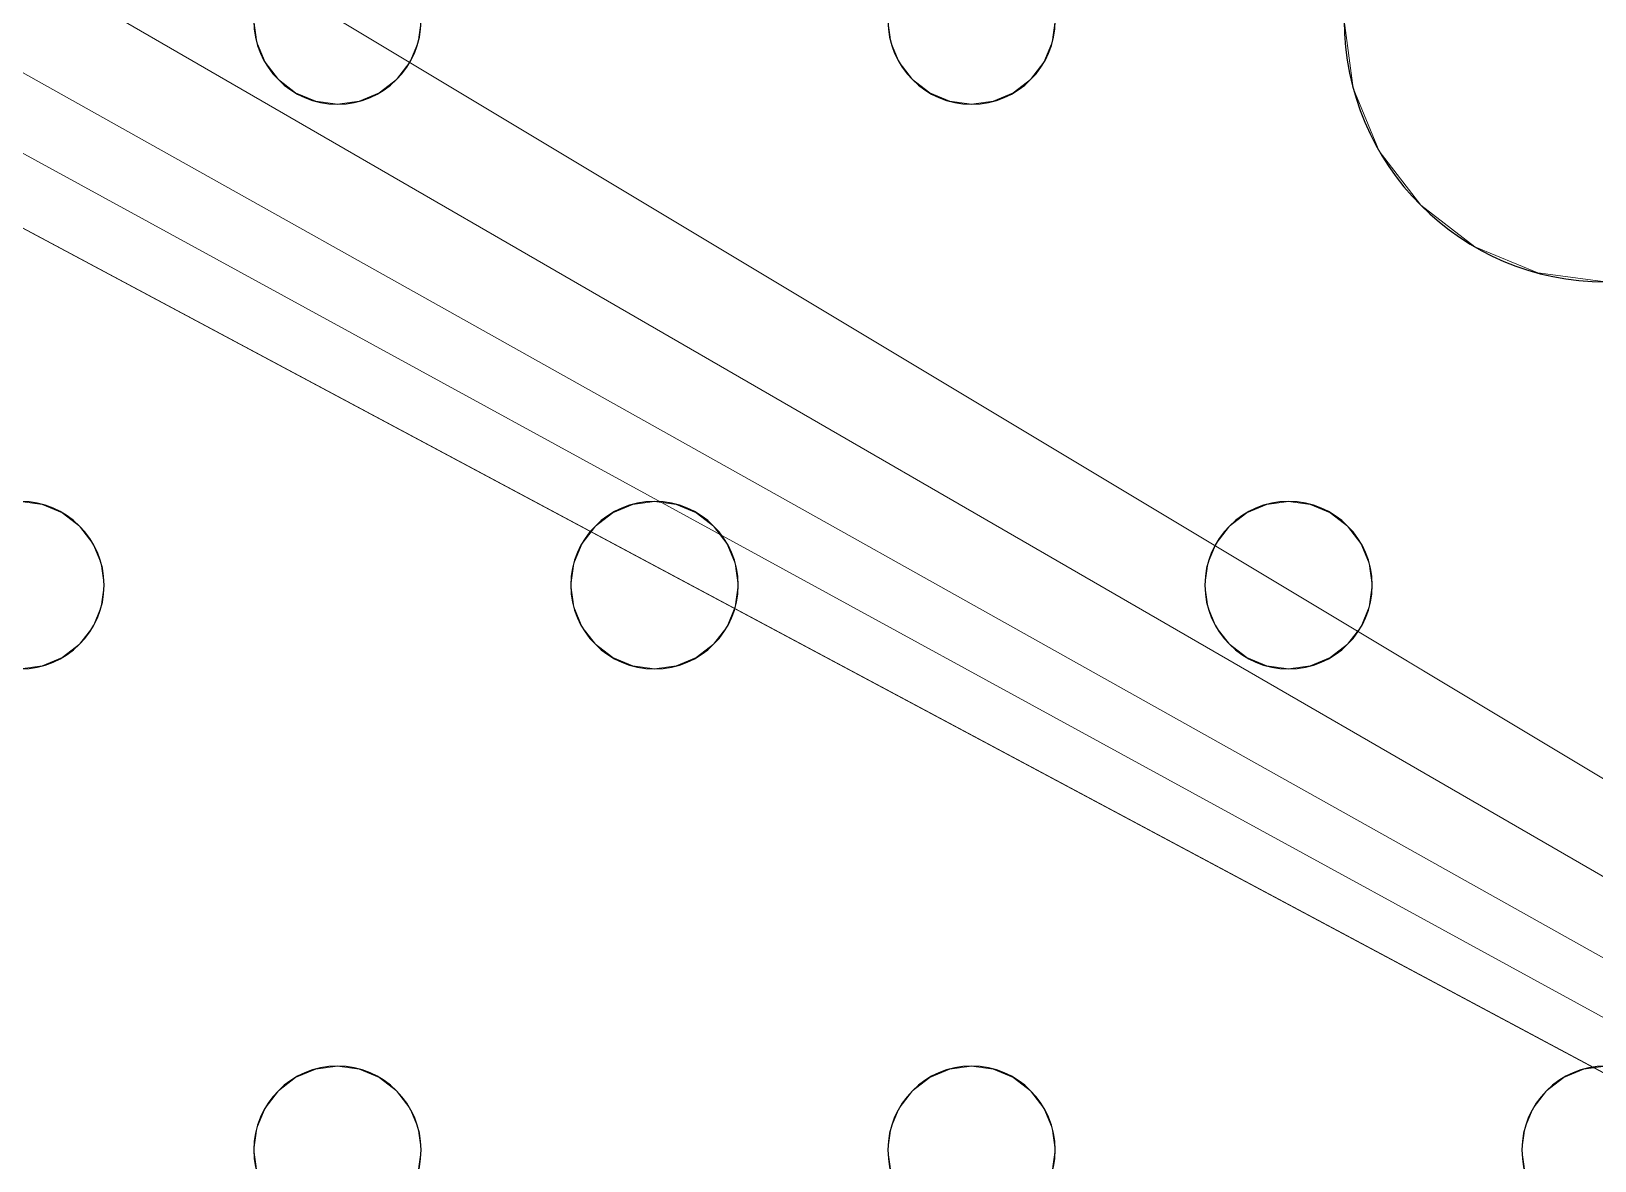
# Model space of a CAD drawing. Header units: millimetres. Extents: x -1 to 1201, y -701 to 1.
# Drawn here: x 787.6 to 862.4, y -287.5 to -233.5 of the extents above; entities that cross this region are included whole.
import ezdxf

# ---------------------------------------------------------------- set-up
doc = ezdxf.new("R2010")
doc.units = ezdxf.units.MM
doc.layers.add('IQ_200_3D', color=1, linetype='Continuous')
doc.layers.add('IQ_204_2D', color=7, linetype='Continuous')

msp = doc.modelspace()

# ---------------------------------------------------------------- linework, layer by layer
at = {"layer": 'IQ_200_3D', "lineweight": 18}
for points, invisible_edges in [([(775.951, -233, 890), (775.815, -234.035, 890), (798.421, -234.035, 890), (798.284, -233, 890)], 10), ([(775.951, -233, 888), (798.284, -233, 888), (798.421, -234.035, 888), (775.815, -234.035, 888)], 5), ([(798.284, -233, 890), (798.421, -234.035, 890), (798.421, -234.035, 888), (798.284, -233, 888)], 2), ([(806.284, -233, 890), (806.148, -234.035, 890), (828.754, -234.035, 890), (828.618, -233, 890)], 10), ([(806.284, -233, 888), (828.618, -233, 888), (828.754, -234.035, 888), (806.148, -234.035, 888)], 5), ([(806.148, -234.035, 890), (806.284, -233, 890), (806.284, -233, 888), (806.148, -234.035, 888)], 8), ([(828.618, -233, 890), (828.754, -234.035, 890), (828.754, -234.035, 888), (828.618, -233, 888)], 2), ([(850.451, -233, 890), (836.618, -233, 890), (836.481, -234.035, 890), (850.877, -236.235, 890)], 5), ([(836.481, -234.035, 888), (836.618, -233, 888), (850.451, -233, 888), (850.877, -236.235, 888)], 10), ([(836.481, -234.035, 890), (836.618, -233, 890), (836.618, -233, 888), (836.481, -234.035, 888)], 8), ([(850.451, -233, 890), (850.877, -236.235, 890), (850.877, -236.235, 888), (850.451, -233, 888)], 2), ([(798.82, -235, 890), (798.421, -234.035, 890), (775.815, -234.035, 890), (775.415, -235, 890)], 10), ([(798.82, -235, 888), (787.118, -256, 888), (775.415, -235, 888), (775.815, -234.035, 888)], 11), ([(798.421, -234.035, 888), (798.82, -235, 888), (775.815, -234.035, 888)], 14), ([(798.421, -234.035, 890), (798.82, -235, 890), (798.82, -235, 888), (798.421, -234.035, 888)], 10), ([(829.153, -235, 890), (828.754, -234.035, 890), (806.148, -234.035, 890), (805.748, -235, 890)], 10), ([(829.153, -235, 888), (817.451, -256, 888), (805.748, -235, 888), (806.148, -234.035, 888)], 11), ([(805.748, -235, 890), (806.148, -234.035, 890), (806.148, -234.035, 888), (805.748, -235, 888)], 10), ([(828.754, -234.035, 888), (829.153, -235, 888), (806.148, -234.035, 888)], 14), ([(828.754, -234.035, 890), (829.153, -235, 890), (829.153, -235, 888), (828.754, -234.035, 888)], 10), ([(850.877, -236.235, 890), (836.481, -234.035, 890), (836.082, -235, 890)], 13), ([(850.877, -236.235, 888), (836.082, -235, 888), (836.481, -234.035, 888)], 13), ([(836.082, -235, 890), (836.481, -234.035, 890), (836.481, -234.035, 888), (836.082, -235, 888)], 10), ([(787.118, -256, 890), (799.456, -235.828, 890), (798.82, -235, 890), (775.415, -235, 890)], 13), ([(799.456, -235.828, 888), (788.153, -256.136, 888), (787.118, -256, 888), (798.82, -235, 888)], 5), ([(798.82, -235, 890), (799.456, -235.828, 890), (799.456, -235.828, 888), (798.82, -235, 888)], 10), ([(805.748, -235, 890), (805.113, -235.828, 890), (817.451, -256, 890), (829.153, -235, 890)], 14), ([(817.451, -256, 888), (816.416, -256.136, 888), (805.113, -235.828, 888), (805.748, -235, 888)], 10), ([(805.113, -235.828, 890), (805.748, -235, 890), (805.748, -235, 888), (805.113, -235.828, 888)], 10), ([(817.451, -256, 890), (829.789, -235.828, 890), (829.153, -235, 890)], 13), ([(829.789, -235.828, 888), (818.486, -256.136, 888), (817.451, -256, 888), (829.153, -235, 888)], 5), ([(829.153, -235, 890), (829.789, -235.828, 890), (829.789, -235.828, 888), (829.153, -235, 888)], 10), ([(850.877, -236.235, 890), (836.082, -235, 890), (835.446, -235.828, 890), (852.126, -239.25, 890)], 5), ([(835.446, -235.828, 888), (836.082, -235, 888), (850.877, -236.235, 888)], 14), ([(835.446, -235.828, 890), (836.082, -235, 890), (836.082, -235, 888), (835.446, -235.828, 888)], 10), ([(788.153, -256.136, 890), (800.284, -236.464, 890), (799.456, -235.828, 890), (787.118, -256, 890)], 5), ([(800.284, -236.464, 888), (789.118, -256.536, 888), (788.153, -256.136, 888), (799.456, -235.828, 888)], 5), ([(799.456, -235.828, 890), (800.284, -236.464, 890), (800.284, -236.464, 888), (799.456, -235.828, 888)], 10), ([(816.416, -256.136, 890), (805.113, -235.828, 890), (804.284, -236.464, 890), (815.451, -256.536, 890)], 5), ([(816.416, -256.136, 888), (815.451, -256.536, 888), (804.284, -236.464, 888), (805.113, -235.828, 888)], 10), ([(804.284, -236.464, 890), (805.113, -235.828, 890), (805.113, -235.828, 888), (804.284, -236.464, 888)], 10), ([(805.113, -235.828, 890), (816.416, -256.136, 890), (817.451, -256, 890)], 13), ([(818.486, -256.136, 890), (830.618, -236.464, 890), (829.789, -235.828, 890), (817.451, -256, 890)], 5), ([(830.618, -236.464, 888), (819.451, -256.536, 888), (818.486, -256.136, 888), (829.789, -235.828, 888)], 5), ([(829.789, -235.828, 890), (830.618, -236.464, 890), (830.618, -236.464, 888), (829.789, -235.828, 888)], 10), ([(835.446, -235.828, 890), (834.618, -236.464, 890), (846.749, -256.136, 890), (852.126, -239.25, 890)], 14), ([(846.749, -256.136, 888), (845.784, -256.536, 888), (834.618, -236.464, 888), (835.446, -235.828, 888)], 10), ([(834.618, -236.464, 890), (835.446, -235.828, 890), (835.446, -235.828, 888), (834.618, -236.464, 888)], 10), ([(835.446, -235.828, 888), (850.877, -236.235, 888), (852.126, -239.25, 888), (846.749, -256.136, 888)], 13), ([(850.877, -236.235, 890), (852.126, -239.25, 890), (852.126, -239.25, 888), (850.877, -236.235, 888)], 10), ([(800.284, -236.464, 890), (788.153, -256.136, 890), (789.118, -256.536, 890)], 13), ([(801.249, -236.864, 890), (800.284, -236.464, 890), (789.118, -256.536, 890), (789.946, -257.172, 890)], 10), ([(789.118, -256.536, 888), (800.284, -236.464, 888), (801.249, -236.864, 888)], 13), ([(801.249, -236.864, 888), (802.284, -237, 888), (789.946, -257.172, 888), (789.118, -256.536, 888)], 10), ([(802.284, -237, 890), (801.249, -236.864, 890), (789.946, -257.172, 890), (790.582, -258, 890)], 10), ([(802.284, -237, 888), (790.582, -258, 888), (789.946, -257.172, 888)], 13), ([(813.987, -258, 890), (802.284, -237, 890), (790.582, -258, 890), (790.981, -258.965, 890)], 11), ([(813.987, -258, 888), (790.981, -258.965, 888), (790.582, -258, 888), (802.284, -237, 888)], 13), ([(800.284, -236.464, 890), (801.249, -236.864, 890), (801.249, -236.864, 888), (800.284, -236.464, 888)], 10), ([(802.284, -237, 888), (801.249, -236.864, 888), (801.249, -236.864, 890), (802.284, -237, 890)], 10), ([(803.319, -236.864, 890), (802.284, -237, 890), (814.623, -257.172, 890), (815.451, -256.536, 890)], 10), ([(814.623, -257.172, 888), (802.284, -237, 888), (803.319, -236.864, 888), (815.451, -256.536, 888)], 5), ([(803.319, -236.864, 888), (802.284, -237, 888), (802.284, -237, 890), (803.319, -236.864, 890)], 10), ([(814.623, -257.172, 890), (802.284, -237, 890), (813.987, -258, 890)], 3), ([(813.987, -258, 888), (802.284, -237, 888), (814.623, -257.172, 888)], 3), ([(804.284, -236.464, 890), (803.319, -236.864, 890), (815.451, -256.536, 890)], 14), ([(804.284, -236.464, 888), (815.451, -256.536, 888), (803.319, -236.864, 888)], 3), ([(803.319, -236.864, 890), (804.284, -236.464, 890), (804.284, -236.464, 888), (803.319, -236.864, 888)], 10), ([(830.618, -236.464, 890), (818.486, -256.136, 890), (819.451, -256.536, 890)], 13), ([(831.582, -236.864, 890), (830.618, -236.464, 890), (819.451, -256.536, 890), (820.279, -257.172, 890)], 10), ([(819.451, -256.536, 888), (830.618, -236.464, 888), (831.582, -236.864, 888)], 13), ([(831.582, -236.864, 888), (832.618, -237, 888), (820.279, -257.172, 888), (819.451, -256.536, 888)], 10), ([(832.618, -237, 890), (831.582, -236.864, 890), (820.279, -257.172, 890), (820.915, -258, 890)], 10), ([(832.618, -237, 888), (820.915, -258, 888), (820.279, -257.172, 888)], 13), ([(844.32, -258, 890), (844.956, -257.172, 890), (832.618, -237, 890), (820.915, -258, 890)], 14), ([(844.32, -258, 888), (821.315, -258.965, 888), (820.915, -258, 888), (832.618, -237, 888)], 13), ([(830.618, -236.464, 890), (831.582, -236.864, 890), (831.582, -236.864, 888), (830.618, -236.464, 888)], 10), ([(832.618, -237, 888), (831.582, -236.864, 888), (831.582, -236.864, 890), (832.618, -237, 890)], 10), ([(844.956, -257.172, 890), (845.784, -256.536, 890), (833.653, -236.864, 890), (832.618, -237, 890)], 10), ([(844.956, -257.172, 888), (844.32, -258, 888), (832.618, -237, 888), (833.653, -236.864, 888)], 10), ([(833.653, -236.864, 888), (832.618, -237, 888), (832.618, -237, 890), (833.653, -236.864, 890)], 10), ([(834.618, -236.464, 890), (833.653, -236.864, 890), (845.784, -256.536, 890), (846.749, -256.136, 890)], 10), ([(845.784, -256.536, 888), (844.956, -257.172, 888), (833.653, -236.864, 888), (834.618, -236.464, 888)], 10), ([(833.653, -236.864, 890), (834.618, -236.464, 890), (834.618, -236.464, 888), (833.653, -236.864, 888)], 10), ([(854.112, -241.839, 890), (852.126, -239.25, 890), (846.749, -256.136, 890), (847.784, -256, 890)], 10), ([(854.112, -241.839, 888), (847.784, -256, 888), (846.749, -256.136, 888), (852.126, -239.25, 888)], 5), ([(852.126, -239.25, 890), (854.112, -241.839, 890), (854.112, -241.839, 888), (852.126, -239.25, 888)], 10), ([(848.82, -256.136, 890), (856.701, -243.825, 890), (854.112, -241.839, 890), (847.784, -256, 890)], 5), ([(848.82, -256.136, 888), (847.784, -256, 888), (854.112, -241.839, 888), (856.701, -243.825, 888)], 10), ([(854.112, -241.839, 890), (856.701, -243.825, 890), (856.701, -243.825, 888), (854.112, -241.839, 888)], 10), ([(848.82, -256.136, 890), (849.784, -256.536, 890), (856.701, -243.825, 890)], 14), ([(848.82, -256.136, 888), (856.701, -243.825, 888), (849.784, -256.536, 888)], 3), ([(850.613, -257.172, 890), (859.716, -245.074, 890), (856.701, -243.825, 890), (849.784, -256.536, 890)], 5), ([(850.613, -257.172, 888), (849.784, -256.536, 888), (856.701, -243.825, 888)], 14), ([(859.716, -245.074, 888), (851.248, -258, 888), (850.613, -257.172, 888), (856.701, -243.825, 888)], 5), ([(856.701, -243.825, 890), (859.716, -245.074, 890), (859.716, -245.074, 888), (856.701, -243.825, 888)], 10), ([(851.248, -258, 890), (862.951, -245.5, 890), (859.716, -245.074, 890), (850.613, -257.172, 890)], 5), ([(862.951, -245.5, 888), (851.648, -258.965, 888), (851.248, -258, 888), (859.716, -245.074, 888)], 5), ([(862.951, -245.5, 888), (859.716, -245.074, 888), (859.716, -245.074, 890), (862.951, -245.5, 890)], 10), ([(851.648, -258.965, 890), (874.254, -258.965, 890), (862.951, -245.5, 890), (851.248, -258, 890)], 7), ([(874.254, -258.965, 888), (851.784, -260, 888), (851.648, -258.965, 888), (862.951, -245.5, 888)], 13), ([(787.118, -256, 888), (788.153, -256.136, 888), (788.153, -256.136, 890), (787.118, -256, 890)], 10), ([(789.118, -256.536, 890), (788.153, -256.136, 890), (788.153, -256.136, 888), (789.118, -256.536, 888)], 10), ([(789.946, -257.172, 890), (789.118, -256.536, 890), (789.118, -256.536, 888), (789.946, -257.172, 888)], 10), ([(815.451, -256.536, 890), (814.623, -257.172, 890), (814.623, -257.172, 888), (815.451, -256.536, 888)], 10), ([(816.416, -256.136, 890), (815.451, -256.536, 890), (815.451, -256.536, 888), (816.416, -256.136, 888)], 10), ([(816.416, -256.136, 888), (817.451, -256, 888), (817.451, -256, 890), (816.416, -256.136, 890)], 10), ([(817.451, -256, 888), (818.486, -256.136, 888), (818.486, -256.136, 890), (817.451, -256, 890)], 10), ([(819.451, -256.536, 890), (818.486, -256.136, 890), (818.486, -256.136, 888), (819.451, -256.536, 888)], 10), ([(820.279, -257.172, 890), (819.451, -256.536, 890), (819.451, -256.536, 888), (820.279, -257.172, 888)], 10), ([(845.784, -256.536, 890), (844.956, -257.172, 890), (844.956, -257.172, 888), (845.784, -256.536, 888)], 10), ([(846.749, -256.136, 890), (845.784, -256.536, 890), (845.784, -256.536, 888), (846.749, -256.136, 888)], 10), ([(846.749, -256.136, 888), (847.784, -256, 888), (847.784, -256, 890), (846.749, -256.136, 890)], 10), ([(847.784, -256, 888), (848.82, -256.136, 888), (848.82, -256.136, 890), (847.784, -256, 890)], 10), ([(849.784, -256.536, 890), (848.82, -256.136, 890), (848.82, -256.136, 888), (849.784, -256.536, 888)], 10), ([(850.613, -257.172, 890), (849.784, -256.536, 890), (849.784, -256.536, 888), (850.613, -257.172, 888)], 10), ([(790.582, -258, 890), (789.946, -257.172, 890), (789.946, -257.172, 888), (790.582, -258, 888)], 10), ([(814.623, -257.172, 890), (813.987, -258, 890), (813.987, -258, 888), (814.623, -257.172, 888)], 10), ([(820.915, -258, 890), (820.279, -257.172, 890), (820.279, -257.172, 888), (820.915, -258, 888)], 10), ([(844.956, -257.172, 890), (844.32, -258, 890), (844.32, -258, 888), (844.956, -257.172, 888)], 10), ([(851.248, -258, 890), (850.613, -257.172, 890), (850.613, -257.172, 888), (851.248, -258, 888)], 10), ([(790.981, -258.965, 890), (790.582, -258, 890), (790.582, -258, 888), (790.981, -258.965, 888)], 10), ([(790.981, -258.965, 890), (813.587, -258.965, 890), (813.987, -258, 890)], 13), ([(813.587, -258.965, 888), (791.118, -260, 888), (790.981, -258.965, 888), (813.987, -258, 888)], 5), ([(813.987, -258, 890), (813.587, -258.965, 890), (813.587, -258.965, 888), (813.987, -258, 888)], 10), ([(820.915, -258, 890), (821.315, -258.965, 890), (844.32, -258, 890)], 14), ([(821.315, -258.965, 890), (820.915, -258, 890), (820.915, -258, 888), (821.315, -258.965, 888)], 10), ([(821.315, -258.965, 890), (821.451, -260, 890), (843.921, -258.965, 890), (844.32, -258, 890)], 10), ([(843.921, -258.965, 888), (821.451, -260, 888), (821.315, -258.965, 888), (844.32, -258, 888)], 5), ([(844.32, -258, 890), (843.921, -258.965, 890), (843.921, -258.965, 888), (844.32, -258, 888)], 10), ([(851.648, -258.965, 890), (851.248, -258, 890), (851.248, -258, 888), (851.648, -258.965, 888)], 10), ([(813.587, -258.965, 890), (790.981, -258.965, 890), (791.118, -260, 890), (813.451, -260, 890)], 5), ([(813.451, -260, 888), (790.981, -261.035, 888), (791.118, -260, 888), (813.587, -258.965, 888)], 5), ([(791.118, -260, 890), (790.981, -258.965, 890), (790.981, -258.965, 888), (791.118, -260, 888)], 2), ([(813.587, -258.965, 890), (813.451, -260, 890), (813.451, -260, 888), (813.587, -258.965, 888)], 8), ([(821.451, -260, 890), (821.315, -261.035, 890), (843.784, -260, 890), (843.921, -258.965, 890)], 10), ([(821.451, -260, 890), (821.315, -258.965, 890), (821.315, -258.965, 888), (821.451, -260, 888)], 2), ([(843.784, -260, 888), (821.451, -260, 888), (843.921, -258.965, 888)], 3), ([(843.921, -258.965, 890), (843.784, -260, 890), (843.784, -260, 888), (843.921, -258.965, 888)], 8), ([(874.254, -258.965, 890), (851.648, -258.965, 890), (851.784, -260, 890), (874.118, -260, 890)], 5), ([(874.118, -260, 888), (851.648, -261.035, 888), (851.784, -260, 888), (874.254, -258.965, 888)], 5), ([(851.784, -260, 890), (851.648, -258.965, 890), (851.648, -258.965, 888), (851.784, -260, 888)], 2), ([(813.587, -261.035, 888), (790.582, -262, 888), (790.981, -261.035, 888), (813.451, -260, 888)], 5), ([(813.451, -260, 890), (791.118, -260, 890), (790.981, -261.035, 890), (813.587, -261.035, 890)], 5), ([(790.981, -261.035, 890), (791.118, -260, 890), (791.118, -260, 888), (790.981, -261.035, 888)], 8), ([(813.451, -260, 890), (813.587, -261.035, 890), (813.587, -261.035, 888), (813.451, -260, 888)], 2), ([(821.315, -261.035, 890), (820.915, -262, 890), (843.921, -261.035, 890), (843.784, -260, 890)], 10), ([(821.315, -261.035, 888), (821.451, -260, 888), (843.784, -260, 888), (843.921, -261.035, 888)], 10), ([(821.315, -261.035, 890), (821.451, -260, 890), (821.451, -260, 888), (821.315, -261.035, 888)], 8), ([(843.784, -260, 890), (843.921, -261.035, 890), (843.921, -261.035, 888), (843.784, -260, 888)], 2), ([(874.118, -260, 890), (851.784, -260, 890), (851.648, -261.035, 890), (874.254, -261.035, 890)], 5), ([(874.254, -261.035, 888), (851.648, -261.035, 888), (874.118, -260, 888)], 3), ([(851.648, -261.035, 890), (851.784, -260, 890), (851.784, -260, 888), (851.648, -261.035, 888)], 8), ([(813.587, -261.035, 890), (790.981, -261.035, 890), (790.582, -262, 890), (813.987, -262, 890)], 5), ([(813.987, -262, 888), (802.284, -283, 888), (790.582, -262, 888), (813.587, -261.035, 888)], 7), ([(790.582, -262, 890), (790.981, -261.035, 890), (790.981, -261.035, 888), (790.582, -262, 888)], 10), ([(813.587, -261.035, 890), (813.987, -262, 890), (813.987, -262, 888), (813.587, -261.035, 888)], 10), ([(843.921, -261.035, 890), (820.915, -262, 890), (844.32, -262, 890)], 3), ([(844.32, -262, 888), (832.618, -283, 888), (820.915, -262, 888), (843.921, -261.035, 888)], 7), ([(820.915, -262, 888), (821.315, -261.035, 888), (843.921, -261.035, 888)], 14), ([(820.915, -262, 890), (821.315, -261.035, 890), (821.315, -261.035, 888), (820.915, -262, 888)], 10), ([(843.921, -261.035, 890), (844.32, -262, 890), (844.32, -262, 888), (843.921, -261.035, 888)], 10), ([(851.248, -262, 890), (874.254, -261.035, 890), (851.648, -261.035, 890)], 3), ([(851.248, -262, 890), (862.951, -283, 890), (874.654, -262, 890), (874.254, -261.035, 890)], 11), ([(851.248, -262, 888), (851.648, -261.035, 888), (874.254, -261.035, 888), (874.654, -262, 888)], 10), ([(851.248, -262, 890), (851.648, -261.035, 890), (851.648, -261.035, 888), (851.248, -262, 888)], 10), ([(802.284, -283, 890), (813.987, -262, 890), (790.582, -262, 890), (789.946, -262.828, 890)], 11), ([(802.284, -283, 888), (801.249, -283.136, 888), (789.946, -262.828, 888), (790.582, -262, 888)], 10), ([(789.946, -262.828, 890), (790.582, -262, 890), (790.582, -262, 888), (789.946, -262.828, 888)], 10), ([(802.284, -283, 890), (814.623, -262.828, 890), (813.987, -262, 890)], 13), ([(814.623, -262.828, 888), (803.319, -283.136, 888), (802.284, -283, 888), (813.987, -262, 888)], 5), ([(813.987, -262, 890), (814.623, -262.828, 890), (814.623, -262.828, 888), (813.987, -262, 888)], 10), ([(832.618, -283, 890), (844.32, -262, 890), (820.915, -262, 890), (820.279, -262.828, 890)], 11), ([(832.618, -283, 888), (831.582, -283.136, 888), (820.279, -262.828, 888), (820.915, -262, 888)], 10), ([(820.279, -262.828, 890), (820.915, -262, 890), (820.915, -262, 888), (820.279, -262.828, 888)], 10), ([(832.618, -283, 890), (844.956, -262.828, 890), (844.32, -262, 890)], 13), ([(844.956, -262.828, 888), (833.653, -283.136, 888), (832.618, -283, 888), (844.32, -262, 888)], 5), ([(844.32, -262, 890), (844.956, -262.828, 890), (844.956, -262.828, 888), (844.32, -262, 888)], 10), ([(862.951, -283, 890), (851.248, -262, 890), (850.613, -262.828, 890), (861.916, -283.136, 890)], 5), ([(862.951, -283, 888), (861.916, -283.136, 888), (850.613, -262.828, 888), (851.248, -262, 888)], 10), ([(850.613, -262.828, 890), (851.248, -262, 890), (851.248, -262, 888), (850.613, -262.828, 888)], 10), ([(862.951, -283, 888), (851.248, -262, 888), (874.654, -262, 888), (875.289, -262.828, 888)], 11), ([(789.946, -262.828, 890), (789.118, -263.464, 890), (801.249, -283.136, 890), (802.284, -283, 890)], 10), ([(801.249, -283.136, 888), (800.284, -283.536, 888), (789.118, -263.464, 888), (789.946, -262.828, 888)], 10), ([(789.118, -263.464, 890), (789.946, -262.828, 890), (789.946, -262.828, 888), (789.118, -263.464, 888)], 10), ([(803.319, -283.136, 890), (815.451, -263.464, 890), (814.623, -262.828, 890), (802.284, -283, 890)], 5), ([(815.451, -263.464, 888), (804.284, -283.536, 888), (803.319, -283.136, 888), (814.623, -262.828, 888)], 5), ([(814.623, -262.828, 890), (815.451, -263.464, 890), (815.451, -263.464, 888), (814.623, -262.828, 888)], 10), ([(820.279, -262.828, 890), (819.451, -263.464, 890), (831.582, -283.136, 890), (832.618, -283, 890)], 10), ([(831.582, -283.136, 888), (830.618, -283.536, 888), (819.451, -263.464, 888), (820.279, -262.828, 888)], 10), ([(819.451, -263.464, 890), (820.279, -262.828, 890), (820.279, -262.828, 888), (819.451, -263.464, 888)], 10), ([(833.653, -283.136, 890), (845.784, -263.464, 890), (844.956, -262.828, 890), (832.618, -283, 890)], 5), ([(833.653, -283.136, 888), (844.956, -262.828, 888), (845.784, -263.464, 888)], 13), ([(844.956, -262.828, 890), (845.784, -263.464, 890), (845.784, -263.464, 888), (844.956, -262.828, 888)], 10), ([(861.916, -283.136, 890), (850.613, -262.828, 890), (849.784, -263.464, 890), (860.951, -283.536, 890)], 5), ([(849.784, -263.464, 888), (850.613, -262.828, 888), (861.916, -283.136, 888)], 14), ([(849.784, -263.464, 890), (850.613, -262.828, 890), (850.613, -262.828, 888), (849.784, -263.464, 888)], 10), ([(775.415, -285, 890), (775.815, -285.965, 890), (798.82, -285, 890), (787.118, -264, 890)], 14), ([(798.82, -285, 888), (775.415, -285, 888), (787.118, -264, 888), (799.456, -284.172, 888)], 7), ([(787.118, -264, 890), (798.82, -285, 890), (799.456, -284.172, 890), (788.153, -263.864, 890)], 5), ([(788.153, -263.864, 888), (800.284, -283.536, 888), (799.456, -284.172, 888), (787.118, -264, 888)], 5), ([(788.153, -263.864, 888), (787.118, -264, 888), (787.118, -264, 890), (788.153, -263.864, 890)], 10), ([(800.284, -283.536, 890), (789.118, -263.464, 890), (788.153, -263.864, 890), (799.456, -284.172, 890)], 5), ([(800.284, -283.536, 888), (788.153, -263.864, 888), (789.118, -263.464, 888)], 13), ([(788.153, -263.864, 890), (789.118, -263.464, 890), (789.118, -263.464, 888), (788.153, -263.864, 888)], 10), ([(789.118, -263.464, 890), (800.284, -283.536, 890), (801.249, -283.136, 890)], 13), ([(804.284, -283.536, 890), (816.416, -263.864, 890), (815.451, -263.464, 890), (803.319, -283.136, 890)], 5), ([(816.416, -263.864, 888), (805.113, -284.172, 888), (804.284, -283.536, 888), (815.451, -263.464, 888)], 5), ([(805.113, -284.172, 890), (817.451, -264, 890), (816.416, -263.864, 890), (804.284, -283.536, 890)], 5), ([(817.451, -264, 888), (805.748, -285, 888), (805.113, -284.172, 888), (816.416, -263.864, 888)], 5), ([(805.748, -285, 890), (817.451, -264, 890), (805.113, -284.172, 890)], 3), ([(805.748, -285, 890), (806.148, -285.965, 890), (829.153, -285, 890), (817.451, -264, 890)], 14), ([(817.451, -264, 888), (829.789, -284.172, 888), (829.153, -285, 888), (805.748, -285, 888)], 13), ([(815.451, -263.464, 890), (816.416, -263.864, 890), (816.416, -263.864, 888), (815.451, -263.464, 888)], 10), ([(817.451, -264, 888), (816.416, -263.864, 888), (816.416, -263.864, 890), (817.451, -264, 890)], 10), ([(817.451, -264, 890), (829.153, -285, 890), (829.789, -284.172, 890), (818.486, -263.864, 890)], 5), ([(818.486, -263.864, 888), (830.618, -283.536, 888), (829.789, -284.172, 888), (817.451, -264, 888)], 5), ([(818.486, -263.864, 888), (817.451, -264, 888), (817.451, -264, 890), (818.486, -263.864, 890)], 10), ([(830.618, -283.536, 890), (819.451, -263.464, 890), (818.486, -263.864, 890), (829.789, -284.172, 890)], 5), ([(818.486, -263.864, 888), (819.451, -263.464, 888), (830.618, -283.536, 888)], 14), ([(818.486, -263.864, 890), (819.451, -263.464, 890), (819.451, -263.464, 888), (818.486, -263.864, 888)], 10), ([(819.451, -263.464, 890), (830.618, -283.536, 890), (831.582, -283.136, 890)], 13), ([(834.618, -283.536, 890), (846.749, -263.864, 890), (845.784, -263.464, 890), (833.653, -283.136, 890)], 5), ([(834.618, -283.536, 888), (833.653, -283.136, 888), (845.784, -263.464, 888), (846.749, -263.864, 888)], 10), ([(835.446, -284.172, 890), (847.784, -264, 890), (846.749, -263.864, 890), (834.618, -283.536, 890)], 5), ([(846.749, -263.864, 888), (847.784, -264, 888), (835.446, -284.172, 888), (834.618, -283.536, 888)], 10), ([(847.784, -264, 890), (835.446, -284.172, 890), (836.082, -285, 890)], 13), ([(847.784, -264, 888), (836.082, -285, 888), (835.446, -284.172, 888)], 13), ([(836.082, -285, 890), (836.481, -285.965, 890), (859.487, -285, 890), (847.784, -264, 890)], 14), ([(859.487, -285, 888), (836.082, -285, 888), (847.784, -264, 888), (860.122, -284.172, 888)], 7), ([(845.784, -263.464, 890), (846.749, -263.864, 890), (846.749, -263.864, 888), (845.784, -263.464, 888)], 10), ([(847.784, -264, 888), (846.749, -263.864, 888), (846.749, -263.864, 890), (847.784, -264, 890)], 10), ([(860.122, -284.172, 890), (848.82, -263.864, 890), (847.784, -264, 890), (859.487, -285, 890)], 5), ([(848.82, -263.864, 888), (860.951, -283.536, 888), (860.122, -284.172, 888), (847.784, -264, 888)], 5), ([(848.82, -263.864, 888), (847.784, -264, 888), (847.784, -264, 890), (848.82, -263.864, 890)], 10), ([(848.82, -263.864, 890), (860.122, -284.172, 890), (860.951, -283.536, 890), (849.784, -263.464, 890)], 5), ([(849.784, -263.464, 888), (861.916, -283.136, 888), (860.951, -283.536, 888), (848.82, -263.864, 888)], 5), ([(848.82, -263.864, 890), (849.784, -263.464, 890), (849.784, -263.464, 888), (848.82, -263.864, 888)], 10), ([(801.249, -283.136, 890), (800.284, -283.536, 890), (800.284, -283.536, 888), (801.249, -283.136, 888)], 10), ([(801.249, -283.136, 888), (802.284, -283, 888), (802.284, -283, 890), (801.249, -283.136, 890)], 10), ([(802.284, -283, 888), (803.319, -283.136, 888), (803.319, -283.136, 890), (802.284, -283, 890)], 10), ([(804.284, -283.536, 890), (803.319, -283.136, 890), (803.319, -283.136, 888), (804.284, -283.536, 888)], 10), ([(831.582, -283.136, 890), (830.618, -283.536, 890), (830.618, -283.536, 888), (831.582, -283.136, 888)], 10), ([(831.582, -283.136, 888), (832.618, -283, 888), (832.618, -283, 890), (831.582, -283.136, 890)], 10), ([(832.618, -283, 888), (833.653, -283.136, 888), (833.653, -283.136, 890), (832.618, -283, 890)], 10), ([(834.618, -283.536, 890), (833.653, -283.136, 890), (833.653, -283.136, 888), (834.618, -283.536, 888)], 10), ([(861.916, -283.136, 890), (860.951, -283.536, 890), (860.951, -283.536, 888), (861.916, -283.136, 888)], 10), ([(861.916, -283.136, 888), (862.951, -283, 888), (862.951, -283, 890), (861.916, -283.136, 890)], 10), ([(799.456, -284.172, 890), (798.82, -285, 890), (798.82, -285, 888), (799.456, -284.172, 888)], 10), ([(800.284, -283.536, 890), (799.456, -284.172, 890), (799.456, -284.172, 888), (800.284, -283.536, 888)], 10), ([(805.113, -284.172, 890), (804.284, -283.536, 890), (804.284, -283.536, 888), (805.113, -284.172, 888)], 10), ([(805.748, -285, 890), (805.113, -284.172, 890), (805.113, -284.172, 888), (805.748, -285, 888)], 10), ([(829.789, -284.172, 890), (829.153, -285, 890), (829.153, -285, 888), (829.789, -284.172, 888)], 10), ([(830.618, -283.536, 890), (829.789, -284.172, 890), (829.789, -284.172, 888), (830.618, -283.536, 888)], 10), ([(835.446, -284.172, 890), (834.618, -283.536, 890), (834.618, -283.536, 888), (835.446, -284.172, 888)], 10), ([(836.082, -285, 890), (835.446, -284.172, 890), (835.446, -284.172, 888), (836.082, -285, 888)], 10), ([(860.122, -284.172, 890), (859.487, -285, 890), (859.487, -285, 888), (860.122, -284.172, 888)], 10), ([(860.951, -283.536, 890), (860.122, -284.172, 890), (860.122, -284.172, 888), (860.951, -283.536, 888)], 10), ([(775.815, -285.965, 888), (775.415, -285, 888), (798.82, -285, 888), (798.421, -285.965, 888)], 10), ([(775.815, -285.965, 890), (775.951, -287, 890), (798.421, -285.965, 890), (798.82, -285, 890)], 10), ([(798.82, -285, 890), (798.421, -285.965, 890), (798.421, -285.965, 888), (798.82, -285, 888)], 10), ([(806.148, -285.965, 888), (805.748, -285, 888), (829.153, -285, 888)], 14), ([(806.148, -285.965, 890), (805.748, -285, 890), (805.748, -285, 888), (806.148, -285.965, 888)], 10), ([(806.148, -285.965, 890), (806.284, -287, 890), (828.754, -285.965, 890), (829.153, -285, 890)], 10), ([(828.754, -285.965, 888), (806.284, -287, 888), (806.148, -285.965, 888), (829.153, -285, 888)], 5), ([(829.153, -285, 890), (828.754, -285.965, 890), (828.754, -285.965, 888), (829.153, -285, 888)], 10), ([(836.481, -285.965, 888), (836.082, -285, 888), (859.487, -285, 888), (859.087, -285.965, 888)], 10), ([(836.481, -285.965, 890), (836.082, -285, 890), (836.082, -285, 888), (836.481, -285.965, 888)], 10), ([(836.481, -285.965, 890), (836.618, -287, 890), (859.087, -285.965, 890), (859.487, -285, 890)], 10), ([(859.487, -285, 890), (859.087, -285.965, 890), (859.087, -285.965, 888), (859.487, -285, 888)], 10), ([(775.951, -287, 888), (775.815, -285.965, 888), (798.421, -285.965, 888), (798.284, -287, 888)], 10), ([(798.421, -285.965, 890), (775.951, -287, 890), (798.284, -287, 890)], 3), ([(798.421, -285.965, 890), (798.284, -287, 890), (798.284, -287, 888), (798.421, -285.965, 888)], 8), ([(806.284, -287, 890), (806.148, -285.965, 890), (806.148, -285.965, 888), (806.284, -287, 888)], 2), ([(828.754, -285.965, 890), (806.284, -287, 890), (828.618, -287, 890)], 3), ([(828.618, -287, 888), (806.284, -287, 888), (828.754, -285.965, 888)], 3), ([(828.754, -285.965, 890), (828.618, -287, 890), (828.618, -287, 888), (828.754, -285.965, 888)], 8), ([(836.618, -287, 888), (836.481, -285.965, 888), (859.087, -285.965, 888), (858.951, -287, 888)], 10), ([(836.618, -287, 890), (836.481, -285.965, 890), (836.481, -285.965, 888), (836.618, -287, 888)], 2), ([(859.087, -285.965, 890), (836.618, -287, 890), (858.951, -287, 890)], 3), ([(859.087, -285.965, 890), (858.951, -287, 890), (858.951, -287, 888), (859.087, -285.965, 888)], 8), ([(798.284, -287, 890), (775.951, -287, 890), (775.815, -288.035, 890), (798.421, -288.035, 890)], 5), ([(775.815, -288.035, 888), (775.951, -287, 888), (798.284, -287, 888), (798.421, -288.035, 888)], 10), ([(798.284, -287, 890), (798.421, -288.035, 890), (798.421, -288.035, 888), (798.284, -287, 888)], 2), ([(828.618, -287, 890), (806.284, -287, 890), (806.148, -288.035, 890), (828.754, -288.035, 890)], 5), ([(806.148, -288.035, 888), (806.284, -287, 888), (828.618, -287, 888), (828.754, -288.035, 888)], 10), ([(806.148, -288.035, 890), (806.284, -287, 890), (806.284, -287, 888), (806.148, -288.035, 888)], 8), ([(828.618, -287, 890), (828.754, -288.035, 890), (828.754, -288.035, 888), (828.618, -287, 888)], 2), ([(858.951, -287, 890), (836.618, -287, 890), (836.481, -288.035, 890), (859.087, -288.035, 890)], 5), ([(836.481, -288.035, 888), (836.618, -287, 888), (858.951, -287, 888), (859.087, -288.035, 888)], 10), ([(836.481, -288.035, 890), (836.618, -287, 890), (836.618, -287, 888), (836.481, -288.035, 888)], 8), ([(858.951, -287, 890), (859.087, -288.035, 890), (859.087, -288.035, 888), (858.951, -287, 888)], 2)]:
    msp.add_3dface(points, dxfattribs=dict(at, invisible_edges=invisible_edges))
at = {"layer": 'IQ_204_2D'}
for centre, radius, start, end in [((802.284, -233), 4, 180, 360), ((832.618, -233), 4, 180, 360), ((862.951, -233), 12.5, 180, 360), ((787.118, -260), 4, 0, 180), ((817.451, -260), 4, 360, 180), ((847.784, -260), 4, 0, 180), ((787.118, -260), 4, 180, 360), ((817.451, -260), 4, 180, 360), ((847.784, -260), 4, 180, 0), ((802.284, -287), 4, 360, 180), ((832.618, -287), 4, 0, 180), ((862.951, -287), 4, 360, 180), ((802.284, -287), 4, 180, 360), ((832.618, -287), 4, 180, 360), ((862.951, -287), 4, 180, 360)]:
    msp.add_arc(centre, radius, start, end, dxfattribs=at)

# ---------------------------------------------------------------- meshes
at = {"layer": 'IQ_200_3D', "lineweight": 18}
mesh = msp.add_polyface(dxfattribs=at)
corners = [(1200, 0, 850), (1200, -700, 850), (0, -700, 850), (0, 0, 850), (810.5, -594, 850), (811.556, -602.023, 850), (814.653, -609.5, 850), (819.58, -615.92, 850), (826, -620.847, 850), (833.477, -623.944, 850), (841.5, -625, 850), (1059.5, -625, 850), (1067.523, -623.944, 850), (1075, -620.847, 850), (1081.42, -615.92, 850), (1086.347, -609.5, 850), (1089.444, -602.023, 850), (1090.5, -594, 850), (1090.5, -476, 850), (1089.444, -467.977, 850), (1086.347, -460.5, 850), (1081.42, -454.08, 850), (1075, -449.153, 850), (1067.523, -446.056, 850), (1059.5, -445, 850), (841.5, -445, 850), (833.477, -446.056, 850), (826, -449.153, 850), (819.58, -454.08, 850), (814.653, -460.5, 850), (811.556, -467.977, 850), (810.5, -476, 850)]
mesh.append_faces([[corners[k] for k in face] for face in [(29, 3, 28), (6, 2, 5), (4, 2, 31), (23, 0, 22), (13, 1, 12), (15, 1, 14), (11, 1, 10)]], dxfattribs={"vtx0": -1, "vtx1": -1})
mesh.append_faces([[corners[k] for k in face] for face in [(3, 29, 30, 2), (2, 30, 31), (0, 25, 26), (2, 6, 7), (2, 9, 10, 1), (0, 20, 21), (1, 18, 19), (1, 15, 16)]], dxfattribs={"vtx0": -1, "vtx2": -1})
mesh.append_faces([[corners[k] for k in face] for face in [(27, 28, 3), (4, 5, 2), (7, 8, 2), (8, 9, 2), (23, 24, 0), (21, 22, 0), (24, 25, 0), (13, 14, 1), (11, 12, 1), (16, 17, 1), (17, 18, 1)]], dxfattribs={"vtx1": -1, "vtx2": -1})
mesh.append_faces([[corners[k] for k in face] for face in [(26, 27, 3, 0), (19, 20, 0, 1)]], dxfattribs={"vtx1": -1, "vtx3": -1})
mesh = msp.add_polyface(dxfattribs=at)
corners = [(1200, -700, 900), (1200, -23, 900), (0, -23, 900), (0, -700, 900), (90, -35.113, 900), (1110, -35.113, 900), (1129.382, -37.665, 900), (1147.443, -45.146, 900), (1162.953, -57.047, 900), (1174.854, -72.557, 900), (1182.335, -90.618, 900), (1184.887, -110, 900), (1184.887, -610, 900), (1182.335, -629.382, 900), (1174.854, -647.443, 900), (1162.953, -662.953, 900), (1147.443, -674.854, 900), (1129.382, -682.335, 900), (1110, -684.887, 900), (90, -684.887, 900), (70.618, -682.335, 900), (52.557, -674.854, 900), (37.047, -662.953, 900), (25.146, -647.443, 900), (17.665, -629.382, 900), (15.113, -610, 900), (15.113, -110, 900), (17.665, -90.618, 900), (25.146, -72.557, 900), (37.047, -57.047, 900), (52.557, -45.146, 900), (70.618, -37.665, 900)]
mesh.append_faces([[corners[k] for k in face] for face in [(9, 1, 8), (14, 0, 13), (31, 2, 30), (28, 2, 27), (21, 3, 20), (23, 3, 22)]], dxfattribs={"vtx0": -1, "vtx1": -1})
mesh.append_faces([[corners[k] for k in face] for face in [(1, 9, 10), (1, 11, 12, 0), (0, 14, 15), (0, 18, 19, 3), (2, 28, 29), (3, 23, 24)]], dxfattribs={"vtx0": -1, "vtx2": -1})
mesh.append_faces([[corners[k] for k in face] for face in [(10, 11, 1), (5, 6, 1), (7, 8, 1), (6, 7, 1), (12, 13, 0), (15, 16, 0), (17, 18, 0), (16, 17, 0), (31, 4, 2), (29, 30, 2), (26, 27, 2), (21, 22, 3), (19, 20, 3), (24, 25, 3)]], dxfattribs={"vtx1": -1, "vtx2": -1})
mesh.append_faces([[corners[k] for k in face] for face in [(4, 5, 1, 2), (25, 26, 2, 3)]], dxfattribs={"vtx1": -1, "vtx3": -1})
mesh = msp.add_polyface(dxfattribs=at)
corners = [(1110, -48.392, 890), (90, -48.392, 890), (66.424, -53.082, 890), (46.437, -66.437, 890), (33.082, -86.424, 890), (28.392, -110, 890), (28.392, -610, 890), (33.082, -633.576, 890), (46.437, -653.563, 890), (66.424, -666.918, 890), (90, -671.608, 890), (1110, -671.608, 890), (1133.576, -666.918, 890), (1153.563, -653.563, 890), (1166.918, -633.576, 890), (1171.608, -610, 890), (1171.608, -110, 890), (1166.918, -86.424, 890), (1153.563, -66.437, 890), (1133.576, -53.082, 890), (122.5, -418.034, 890), (1077.5, -418.034, 890), (1089.656, -419.634, 890), (1100.983, -424.326, 890), (1110.71, -431.79, 890), (1118.174, -441.517, 890), (1122.866, -452.844, 890), (1124.466, -465, 890), (1124.466, -605, 890), (1122.866, -617.156, 890), (1118.174, -628.483, 890), (1110.71, -638.21, 890), (1100.983, -645.674, 890), (1089.656, -650.366, 890), (1077.5, -651.966, 890), (122.5, -651.966, 890), (110.344, -650.366, 890), (99.017, -645.674, 890), (89.29, -638.21, 890), (81.826, -628.483, 890), (77.134, -617.156, 890), (75.534, -605, 890), (75.534, -465, 890), (77.134, -452.844, 890), (81.826, -441.517, 890), (89.29, -431.79, 890), (99.017, -424.326, 890), (110.344, -419.634, 890), (122.5, -68.034, 890), (1077.5, -68.034, 890), (1089.656, -69.634, 890), (1100.983, -74.326, 890), (1110.71, -81.79, 890), (1118.174, -91.517, 890), (1122.866, -102.844, 890), (1124.466, -115, 890), (1124.466, -351, 890), (1122.866, -363.156, 890), (1118.174, -374.483, 890), (1110.71, -384.21, 890), (1100.983, -391.674, 890), (1089.656, -396.366, 890), (1077.5, -397.966, 890), (122.5, -397.966, 890), (110.344, -396.366, 890), (99.017, -391.674, 890), (89.29, -384.21, 890), (81.826, -374.483, 890), (77.134, -363.156, 890), (75.534, -351, 890), (75.534, -115, 890), (77.134, -102.844, 890), (81.826, -91.517, 890), (89.29, -81.79, 890), (99.017, -74.326, 890), (110.344, -69.634, 890)]
mesh.append_faces([[corners[k] for k in face] for face in [(65, 47, 64), (75, 1, 74), (71, 5, 70), (73, 2, 72)]], dxfattribs={"vtx0": -1, "vtx1": -1})
mesh.append_faces([[corners[k] for k in face] for face in [(15, 28, 29, 14), (11, 32, 33), (16, 55, 56, 15), (54, 17, 18, 53), (53, 18, 19, 52), (52, 19, 0, 51), (0, 50, 51), (10, 37, 38, 9), (64, 47, 20, 63), (8, 39, 40, 7), (39, 8, 9, 38), (69, 42, 43), (3, 71, 72, 2)]], dxfattribs={"vtx0": -1, "vtx2": -1})
mesh.append_faces([[corners[k] for k in face] for face in [(6, 41, 42, 69)]], dxfattribs={"vtx0": -1, "vtx2": -1, "vtx3": -1})
mesh.append_faces([[corners[k] for k in face] for face in [(11, 33, 34, 35), (1, 75, 48, 49), (71, 3, 4, 5)]], dxfattribs={"vtx0": -1, "vtx3": -1})
mesh.append_faces([[corners[k] for k in face] for face in [(36, 37, 10)]], dxfattribs={"vtx1": -1, "vtx2": -1})
mesh.append_faces([[corners[k] for k in face] for face in [(27, 28, 15, 56)]], dxfattribs={"vtx1": -1, "vtx2": -1, "vtx3": -1})
mesh.append_faces([[corners[k] for k in face] for face in [(13, 14, 29, 30), (12, 13, 30, 31), (26, 27, 56, 57), (31, 32, 11, 12), (24, 25, 58, 59), (21, 22, 61, 62), (22, 23, 60, 61), (23, 24, 59, 60), (25, 26, 57, 58), (54, 55, 16, 17), (49, 50, 0, 1), (20, 21, 62, 63), (35, 36, 10, 11), (45, 46, 66, 67), (46, 47, 65, 66), (6, 7, 40, 41), (43, 44, 68, 69), (44, 45, 67, 68), (73, 74, 1, 2), (69, 70, 5, 6)]], dxfattribs={"vtx1": -1, "vtx3": -1})
mesh = msp.add_polyface(dxfattribs=at)
corners = [(122.5, -68.034, 860), (110.344, -69.634, 860), (99.017, -74.326, 860), (89.29, -81.79, 860), (81.826, -91.517, 860), (77.134, -102.844, 860), (75.534, -115, 860), (75.534, -351, 860), (77.134, -363.156, 860), (81.826, -374.483, 860), (89.29, -384.21, 860), (99.017, -391.674, 860), (110.344, -396.366, 860), (122.5, -397.966, 860), (1077.5, -397.966, 860), (1089.656, -396.366, 860), (1100.983, -391.674, 860), (1110.71, -384.21, 860), (1118.174, -374.483, 860), (1122.866, -363.156, 860), (1124.466, -351, 860), (1124.466, -115, 860), (1122.866, -102.844, 860), (1118.174, -91.517, 860), (1110.71, -81.79, 860), (1100.983, -74.326, 860), (1089.656, -69.634, 860), (1077.5, -68.034, 860), (640.451, -68.034, 860), (640.451, -105, 860), (639.258, -114.059, 860), (635.762, -122.5, 860), (630.2, -129.749, 860), (622.951, -135.311, 860), (614.51, -138.807, 860), (605.451, -140, 860), (594.549, -140, 860), (585.49, -138.807, 860), (577.049, -135.311, 860), (569.8, -129.749, 860), (564.238, -122.5, 860), (560.742, -114.059, 860), (559.549, -105, 860), (559.549, -68.034, 860), (600, -115, 860), (603.882, -114.489, 860), (607.5, -112.99, 860), (610.607, -110.607, 860), (612.99, -107.5, 860), (614.489, -103.882, 860), (615, -100, 860), (614.489, -96.118, 860), (612.99, -92.5, 860), (610.607, -89.393, 860), (607.5, -87.01, 860), (603.882, -85.511, 860), (600, -85, 860), (596.118, -85.511, 860), (592.5, -87.01, 860), (589.393, -89.393, 860), (587.01, -92.5, 860), (585.511, -96.118, 860), (585, -100, 860), (585.511, -103.882, 860), (587.01, -107.5, 860), (589.393, -110.607, 860), (592.5, -112.99, 860), (596.118, -114.489, 860)]
mesh.append_faces([[corners[k] for k in face] for face in [(0, 42, 43), (29, 27, 28), (65, 62, 63, 64), (48, 46, 47), (50, 48, 49)]], dxfattribs={"vtx0": -1})
mesh.append_faces([[corners[k] for k in face] for face in [(35, 14, 34)]], dxfattribs={"vtx0": -1, "vtx1": -1})
mesh.append_faces([[corners[k] for k in face] for face in [(62, 65, 45, 52)]], dxfattribs={"vtx0": -1, "vtx1": -1, "vtx2": -1, "vtx3": -1})
mesh.append_faces([[corners[k] for k in face] for face in [(13, 6, 7, 12), (14, 35, 36), (27, 29, 30), (65, 44, 45)]], dxfattribs={"vtx0": -1, "vtx2": -1})
mesh.append_faces([[corners[k] for k in face] for face in [(13, 39, 40, 0), (21, 26, 27, 14), (50, 45, 46, 48)]], dxfattribs={"vtx0": -1, "vtx2": -1, "vtx3": -1})
mesh.append_faces([[corners[k] for k in face] for face in [(7, 10, 11, 12), (20, 15, 16, 17)]], dxfattribs={"vtx0": -1, "vtx3": -1})
mesh.append_faces([[corners[k] for k in face] for face in [(38, 39, 13), (37, 38, 13), (2, 3, 6, 1), (41, 42, 0), (40, 41, 0), (33, 34, 14), (32, 33, 14), (30, 31, 27), (25, 26, 21, 24), (55, 56, 52)]], dxfattribs={"vtx1": -1, "vtx2": -1})
mesh.append_faces([[corners[k] for k in face] for face in [(0, 1, 6, 13), (31, 32, 14, 27), (61, 62, 52, 56)]], dxfattribs={"vtx1": -1, "vtx2": -1, "vtx3": -1})
mesh.append_faces([[corners[k] for k in face] for face in [(13, 14, 36, 37), (14, 15, 20, 21)]], dxfattribs={"vtx1": -1, "vtx3": -1})
mesh.append_faces([[corners[k] for k in face] for face in [(4, 5, 6, 3), (18, 19, 20, 17), (57, 58, 59, 56)]], dxfattribs={"vtx2": -1})
mesh.append_faces([[corners[k] for k in face] for face in [(59, 60, 61, 56), (50, 51, 52, 45)]], dxfattribs={"vtx2": -1, "vtx3": -1})
mesh.append_faces([[corners[k] for k in face] for face in [(7, 8, 9, 10), (21, 22, 23, 24), (65, 66, 67, 44), (52, 53, 54, 55)]], dxfattribs={"vtx3": -1})

doc.saveas('drawing.dxf')
